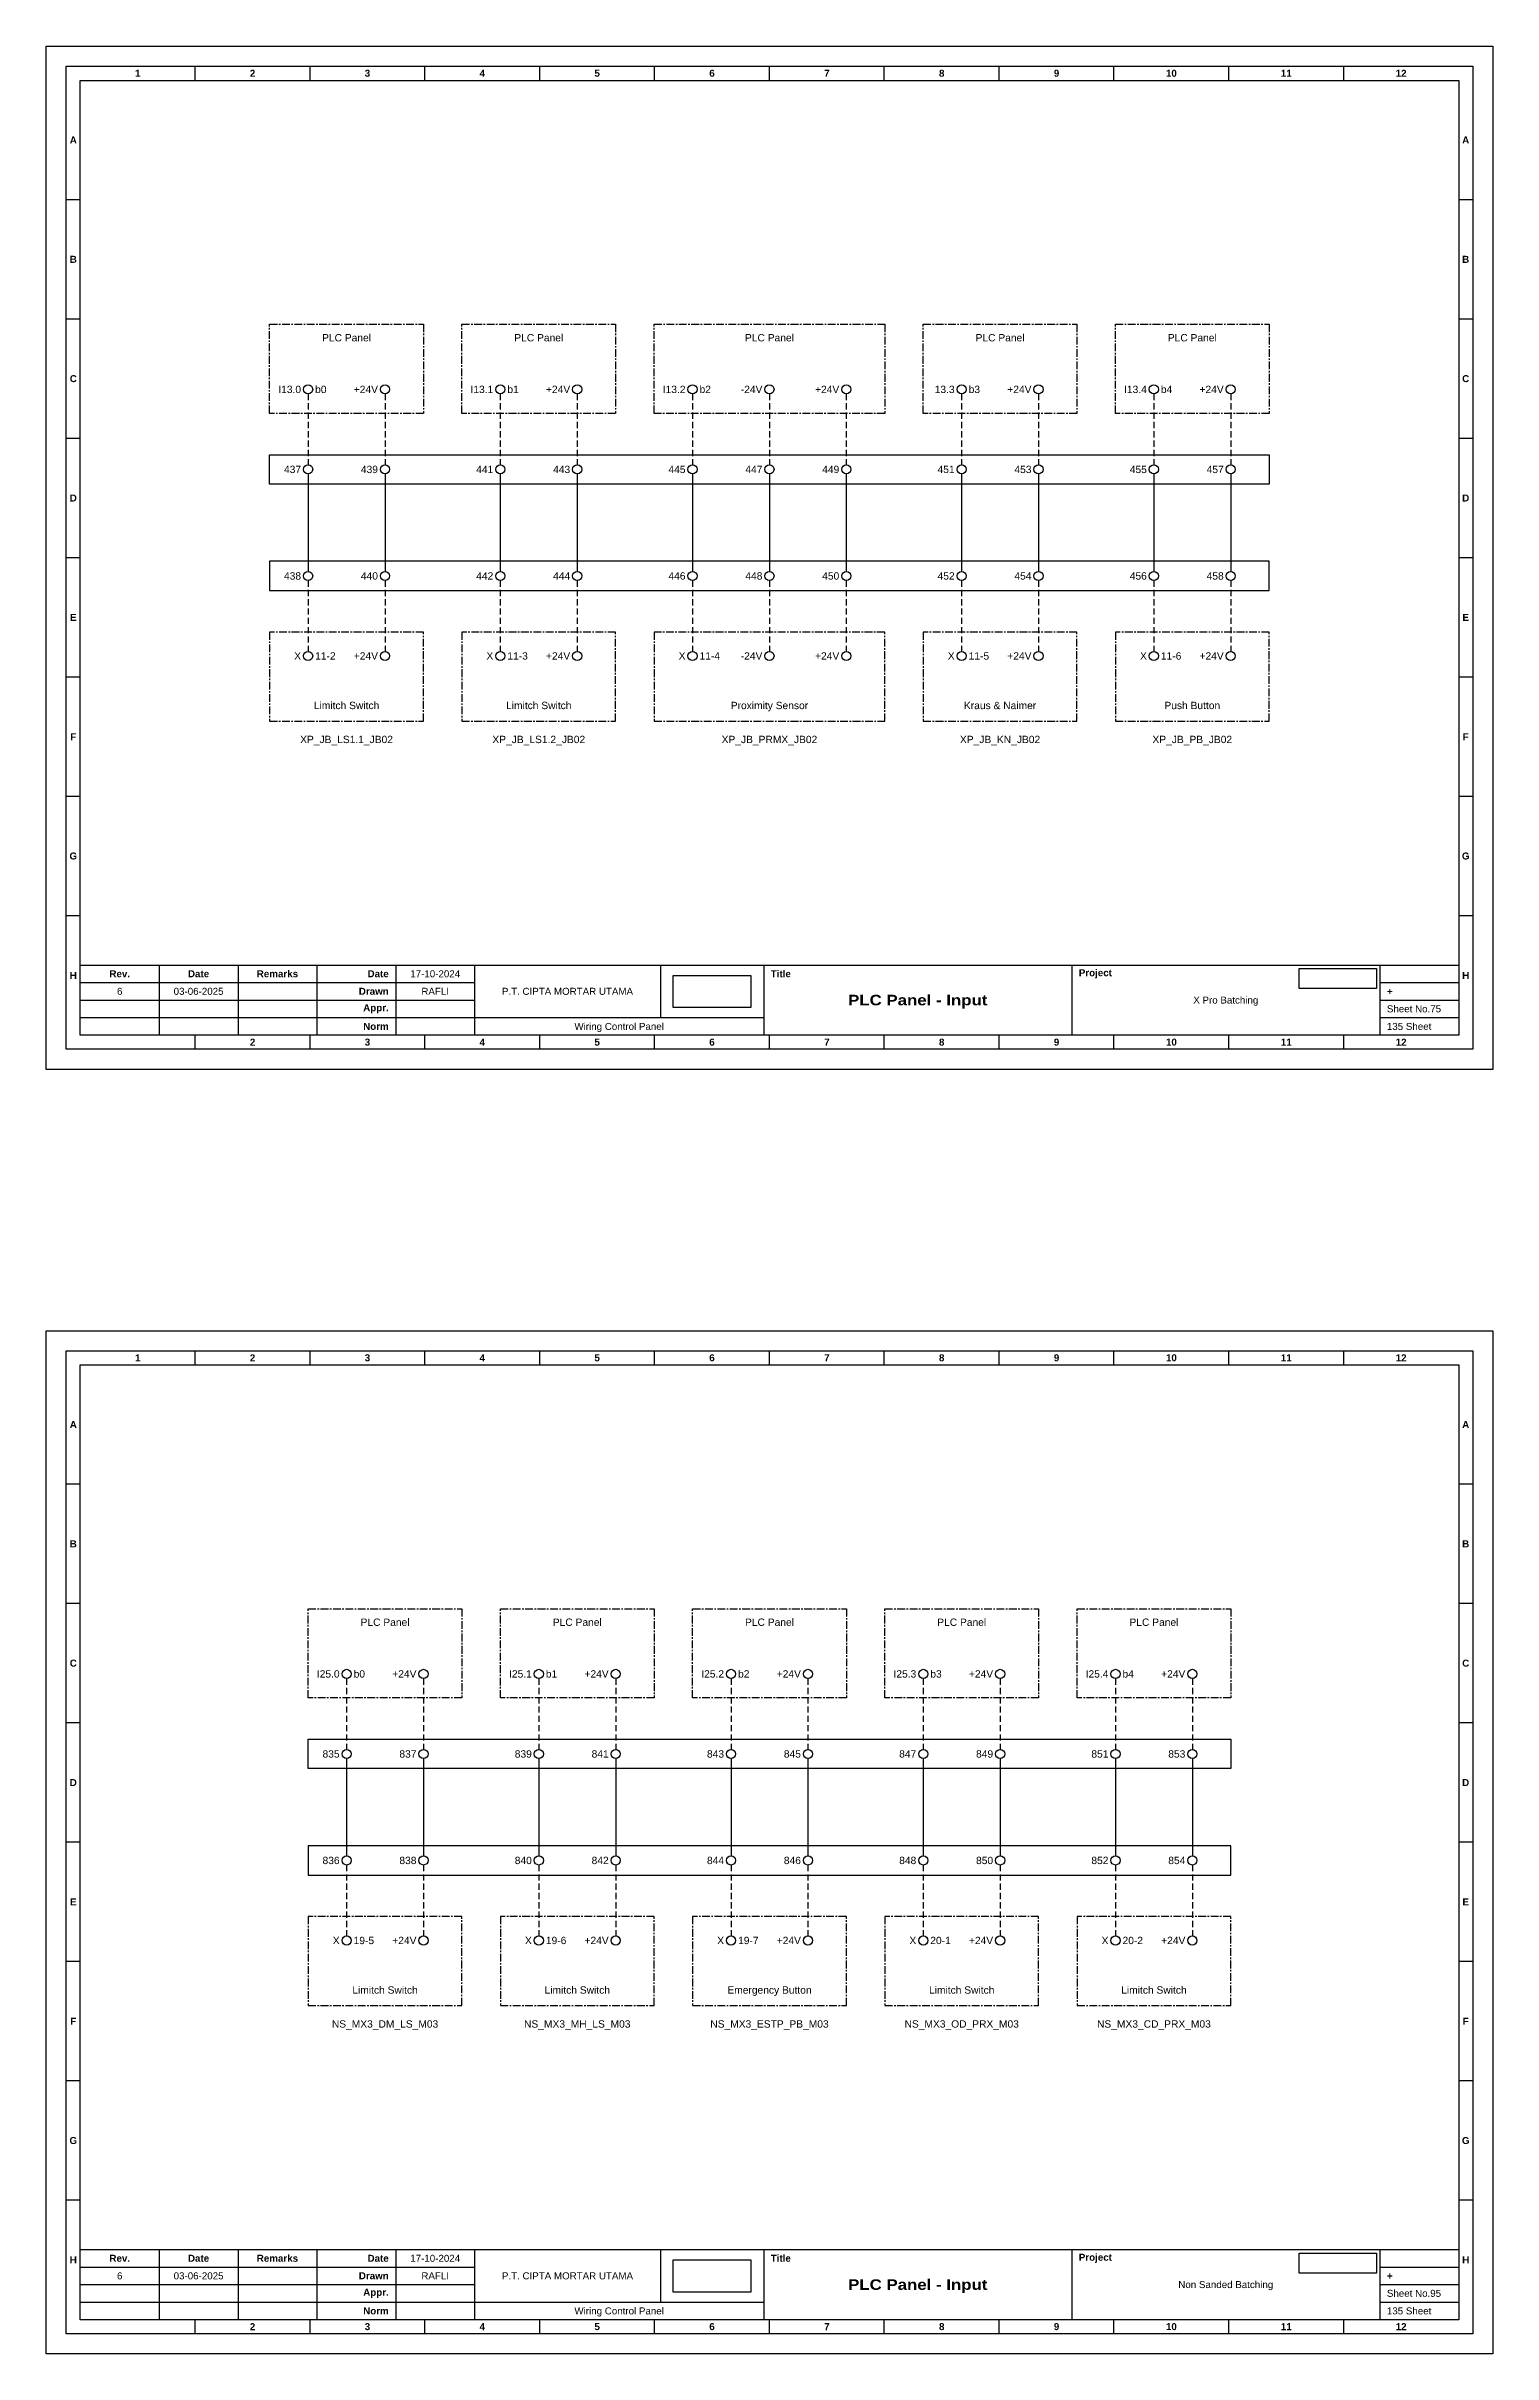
# Model space of a CAD drawing. Header units: millimetres. Extents: x 2277 to 9242, y 1004 to 1739.
# Drawn here: x 5085.2 to 5381.3, y 1003.8 to 1475.9 of the extents above; entities that cross this region are included whole.
import ezdxf
from ezdxf.enums import TextEntityAlignment as Align

# ---------------------------------------------------------------- set-up
doc = ezdxf.new("R2010")
doc.units = ezdxf.units.MM
doc.linetypes.add('CENTER', pattern=[50.8, 31.75, -6.35, 6.35, -6.35])
doc.linetypes.add('HIDDEN', pattern=[9.525, 6.35, -3.175])
doc.styles.add('Bold', font='ariblk.ttf', dxfattribs={"height": 25.4})
doc.styles.get("Standard").update_dxf_attribs({"font": 'arial.ttf'})
picture_1 = doc.add_image_def('image1.png', size_in_pixel=(2048, 847))
picture_2 = doc.add_image_def('image2.png', size_in_pixel=(2092, 542))

# ---------------------------------------------------------------- blocks, each defined once
blk = doc.blocks.new('KOP MU PROJECT')
at = {"color": 6, "ltscale": 50}
for p, q in [((27.74, 184.05), (27.74, 186.66)), ((49.13, 184.05), (49.13, 186.66)), ((70.51, 184.05), (70.51, 186.66)), ((91.89, 184.05), (91.89, 186.66)), ((113.27, 184.05), (113.27, 186.66)), ((134.66, 184.05), (134.66, 186.66)), ((156.04, 184.05), (156.04, 186.66)), ((177.42, 184.05), (177.42, 186.66)), ((198.8, 184.05), (198.8, 186.66)), ((220.19, 184.05), (220.19, 186.66)), ((241.57, 184.05), (241.57, 186.66)), ((6.36, 161.84), (3.75, 161.84)), ((265.59, 161.84), (262.98, 161.84)), ((6.36, 139.63), (3.75, 139.63)), ((265.59, 139.63), (262.98, 139.63)), ((6.36, 117.42), (3.75, 117.42)), ((265.59, 117.42), (262.98, 117.42)), ((6.36, 95.22), (3.75, 95.22)), ((265.59, 95.22), (262.98, 95.22)), ((6.36, 73.01), (3.75, 73.01)), ((265.59, 73.01), (262.98, 73.01)), ((6.36, 50.8), (3.75, 50.8)), ((265.59, 50.8), (262.98, 50.8)), ((6.36, 28.59), (3.75, 28.59)), ((265.59, 28.59), (262.98, 28.59)), ((27.74, 3.75), (27.74, 6.36)), ((49.13, 3.75), (49.13, 6.36)), ((70.51, 3.75), (70.51, 6.36)), ((91.89, 3.75), (91.89, 6.36)), ((113.27, 3.75), (113.27, 6.36)), ((134.66, 3.75), (134.66, 6.36)), ((156.04, 3.75), (156.04, 6.36)), ((177.42, 3.75), (177.42, 6.36)), ((198.8, 3.75), (198.8, 6.36)), ((220.19, 3.75), (220.19, 6.36)), ((241.57, 3.75), (241.57, 6.36))]:
    blk.add_line(p, q, dxfattribs=at)
at = {"ltscale": 50}
for p, q in [((6.36, 19.41), (262.98, 19.41)), ((21.04, 19.41), (21.04, 6.36)), ((35.72, 19.41), (35.72, 6.36)), ((50.41, 19.41), (50.41, 6.36)), ((65.09, 19.41), (65.09, 6.36)), ((79.77, 19.41), (79.77, 6.36)), ((114.35, 19.41), (114.35, 9.62)), ((133.6, 19.41), (133.6, 6.36)), ((190.95, 19.41), (190.95, 6.36)), ((248.3, 19.41), (248.3, 6.36)), ((6.36, 16.15), (79.77, 16.15)), ((6.36, 12.89), (79.77, 12.89)), ((248.3, 16.15), (262.98, 16.15)), ((248.3, 12.89), (262.98, 12.89)), ((6.36, 9.62), (133.6, 9.62)), ((248.3, 9.62), (262.98, 9.62))]:
    blk.add_line(p, q, dxfattribs=at)
at = {"color": 1, "ltscale": 50}
blk.add_lwpolyline([(269.34, 0), (0, 0), (0, 190.41), (269.34, 190.41)], close=True, dxfattribs=at)
at = {"color": 6, "ltscale": 50}
for points in [[(265.59, 3.75), (3.75, 3.75), (3.75, 186.66), (265.59, 186.66)], [(262.98, 6.36), (6.36, 6.36), (6.36, 184.05), (262.98, 184.05)]]:
    blk.add_lwpolyline(points, close=True, dxfattribs=at)
at = {"ltscale": 50, "char_height": 1.305, "attachment_point": 4}
for s, width, heights, insert in [('\\pxqc;{\\fArial|b1|i0|c0|p34;1}', 21.3825, [2.51], (6.36, 185.36)), ('\\pxqc;{\\fArial|b1|i0|c0|p34;2}', 21.3825, [2.51], (27.74, 185.36)), ('\\pxqc;{\\fArial|b1|i0|c0|p34;3}', 21.3825, [2.51], (49.13, 185.36)), ('\\pxqc;{\\fArial|b1|i0|c0|p34;4}', 21.3825, [2.51], (70.51, 185.36)), ('\\pxqc;{\\fArial|b1|i0|c0|p34;5}', 21.3825, [2.51], (91.89, 185.36)), ('\\pxqc;{\\fArial|b1|i0|c0|p34;6}', 21.3825, [2.51], (113.27, 185.36)), ('\\pxqc;{\\fArial|b1|i0|c0|p34;7}', 21.3825, [2.51], (134.66, 185.36)), ('\\pxqc;{\\fArial|b1|i0|c0|p34;8}', 21.3825, [2.51], (156.04, 185.36)), ('\\pxqc;{\\fArial|b1|i0|c0|p34;9}', 21.3825, [2.51], (177.42, 185.36)), ('\\pxqc;{\\fArial|b1|i0|c0|p34;10}', 21.3825, [2.51], (198.8, 185.36)), ('\\pxqc;{\\fArial|b1|i0|c0|p34;11}', 21.3825, [2.51], (220.19, 185.36)), ('\\pxqc;{\\fArial|b1|i0|c0|p34;12}', 21.3825, [2.51], (241.57, 185.36)), ('\\pxqc;{\\fArial|b1|i0|c0|p34;A}', 2.61, [2.51], (3.75, 172.95)), ('\\pxqc;{\\fArial|b1|i0|c0|p34;A}', 2.61, [2.51], (262.98, 172.95)), ('\\pxqc;{\\fArial|b1|i0|c0|p34;B}', 2.61, [2.51], (3.75, 150.74)), ('\\pxqc;{\\fArial|b1|i0|c0|p34;B}', 2.61, [2.51], (262.98, 150.74)), ('\\pxqc;{\\fArial|b1|i0|c0|p34;C}', 2.61, [2.51], (3.75, 128.53)), ('\\pxqc;{\\fArial|b1|i0|c0|p34;C}', 2.61, [2.51], (262.98, 128.53)), ('\\pxqc;{\\fArial|b1|i0|c0|p34;D}', 2.61, [2.51], (3.75, 106.32)), ('\\pxqc;{\\fArial|b1|i0|c0|p34;D}', 2.61, [2.51], (262.98, 106.32)), ('\\pxqc;{\\fArial|b1|i0|c0|p34;E}', 2.61, [2.51], (3.75, 84.11)), ('\\pxqc;{\\fArial|b1|i0|c0|p34;E}', 2.61, [2.51], (262.98, 84.11)), ('\\pxqc;{\\fArial|b1|i0|c0|p34;F}', 2.61, [2.51], (3.75, 61.9)), ('\\pxqc;{\\fArial|b1|i0|c0|p34;F}', 2.61, [2.51], (262.98, 61.9)), ('\\pxqc;{\\fArial|b1|i0|c0|p34;G}', 2.61, [2.51], (3.75, 39.69)), ('\\pxqc;{\\fArial|b1|i0|c0|p34;G}', 2.61, [2.51], (262.98, 39.69)), ('\\pxqc;{\\fArial|b1|i0|c0|p34;H}', 2.61, [2.51], (3.75, 17.47)), ('\\pxqc;{\\fArial|b1|i0|c0|p34;Rev.}', 14.6811, [2.88], (6.36, 17.78)), ('\\pxqc;{\\fArial|b1|i0|c0|p34;Date}', 14.6811, [2.88], (21.04, 17.78)), ('\\pxqc;{\\fArial|b1|i0|c0|p34;Remarks}', 14.6811, [2.88], (35.72, 17.78)), ('\\pxqr;{\\fArial|b1|i0|c0|p34;Date}', 13.3761, [2.88], (50.41, 17.78)), ('\\pxql;{\\fArial|b1|i0|c0|p34;Title}', 50.2419, [2.88], (134.9, 17.78)), ('\\pxql;{\\fArial|b1|i0|c0|p34;Project}', 50.2419, [2.88], (192.25, 17.78)), ('\\pxqc;{\\fArial|b1|i0|c0|p34;H}', 2.61, [2.51], (262.98, 17.47)), ('\\pxqr;{\\fArial|b1|i0|c0|p34;Drawn}', 13.3761, [2.88], (50.41, 14.52)), ('\\pxql;{\\fArial|b1|i0|c0|p34;+}', 14.6811, [2.88], (249.61, 14.52)), ('\\pxqr;{\\fArial|b1|i0|c0|p34;Appr.}', 13.3761, [2.88], (50.41, 11.26)), ('\\pxqr;{\\fArial|b1|i0|c0|p34;Norm}', 13.3761, [2.88], (50.41, 7.99)), ('\\pxqc;{\\fArial|b1|i0|c0|p34;2}', 21.3825, [2.51], (27.74, 5.06)), ('\\pxqc;{\\fArial|b1|i0|c0|p34;3}', 21.3825, [2.51], (49.13, 5.06)), ('\\pxqc;{\\fArial|b1|i0|c0|p34;4}', 21.3825, [2.51], (70.51, 5.06)), ('\\pxqc;{\\fArial|b1|i0|c0|p34;5}', 21.3825, [2.51], (91.89, 5.06)), ('\\pxqc;{\\fArial|b1|i0|c0|p34;6}', 21.3825, [2.51], (113.27, 5.06)), ('\\pxqc;{\\fArial|b1|i0|c0|p34;7}', 21.3825, [2.51], (134.66, 5.06)), ('\\pxqc;{\\fArial|b1|i0|c0|p34;8}', 21.3825, [2.51], (156.04, 5.06)), ('\\pxqc;{\\fArial|b1|i0|c0|p34;9}', 21.3825, [2.51], (177.42, 5.06)), ('\\pxqc;{\\fArial|b1|i0|c0|p34;10}', 21.3825, [2.51], (198.8, 5.06)), ('\\pxqc;{\\fArial|b1|i0|c0|p34;11}', 21.3825, [2.51], (220.19, 5.06)), ('\\pxqc;{\\fArial|b1|i0|c0|p34;12}', 21.3825, [2.51], (241.57, 5.06))]:
    blk.add_mtext_dynamic_manual_height_columns(s, width=width, gutter_width=0.0326, heights=heights, dxfattribs=dict(at, insert=insert))
at = {"ltscale": 50}
for tag, p in [('DATECREATED', (72.43, 17.78)), ('REV', (13.7, 14.52)), ('REVDATE', (28.38, 14.52)), ('REMARKS', (43.06, 14.52)), ('DRAWN', (72.43, 14.52)), ('COMPANY', (97.06, 14.52)), ('PROJECT', (219.62, 12.89)), ('NORM', (72.43, 7.99)), ('APPR', (72.43, 11.26)), ('DRAWINGCATEGORY', (106.68, 7.99)), ('DESCRIPTION', (162.27, 10.03))]:
    blk.add_attdef(tag, text='', height=1.3, dxfattribs=at).set_placement(p, align=Align.MIDDLE_CENTER)
at = {"ltscale": 50, "style": 'Bold'}
blk.add_attdef('TITLE', text='', height=1.96, dxfattribs=at).set_placement((162.27, 12.89), align=Align.MIDDLE_CENTER)
at = {"ltscale": 50}
for tag, p in [('TOTALSHEET', (249.61, 7.99)), ('SHEETNUMBER', (249.61, 11.26))]:
    blk.add_attdef(tag, text='', height=1.3, dxfattribs=at).set_placement(p, align=Align.MIDDLE_LEFT)
image = blk.add_image(picture_1, insert=(116.72, 11.48), size_in_units=(14.5, 6), dxfattribs=at)
image.dxf.flags = 15
image = blk.add_image(picture_2, insert=(233.29, 15.04), size_in_units=(14.36, 3.72), dxfattribs=at)
image.dxf.flags = 15

msp = doc.modelspace()

# ---------------------------------------------------------------- linework, layer by layer
at = {"linetype": 'HIDDEN', "ltscale": 0.2}
for p, q in [((5138.85, 1404.75), (5138.85, 1390.25)), ((5154.59, 1404.75), (5154.59, 1390.25)), ((5178.19, 1404.75), (5178.19, 1390.25)), ((5193.93, 1404.75), (5193.93, 1390.25)), ((5217.53, 1404.75), (5217.53, 1390.25)), ((5233.27, 1404.75), (5233.27, 1390.25)), ((5249, 1404.75), (5249, 1390.25)), ((5272.6, 1404.75), (5272.6, 1390.25)), ((5288.34, 1404.75), (5288.34, 1390.25)), ((5311.94, 1404.75), (5311.94, 1390.25)), ((5327.68, 1404.75), (5327.68, 1390.25)), ((5138.85, 1366.59), (5138.85, 1352.09)), ((5154.59, 1366.59), (5154.59, 1352.09)), ((5178.19, 1366.59), (5178.19, 1352.09)), ((5193.93, 1366.59), (5193.93, 1352.09)), ((5217.53, 1366.59), (5217.53, 1352.09)), ((5233.27, 1366.59), (5233.27, 1352.09)), ((5249, 1366.59), (5249, 1352.09)), ((5272.6, 1366.59), (5272.6, 1352.09)), ((5288.34, 1366.59), (5288.34, 1352.09)), ((5311.94, 1366.59), (5311.94, 1352.09)), ((5327.68, 1366.59), (5327.68, 1352.09)), ((5146.74, 1141.97), (5146.74, 1127.48)), ((5162.47, 1141.97), (5162.47, 1127.48)), ((5186.07, 1141.97), (5186.07, 1127.48)), ((5201.81, 1141.97), (5201.81, 1127.48)), ((5225.41, 1141.97), (5225.41, 1127.48)), ((5241.15, 1141.97), (5241.15, 1127.48)), ((5264.75, 1141.97), (5264.75, 1127.48)), ((5280.49, 1141.97), (5280.49, 1127.48)), ((5304.09, 1141.97), (5304.09, 1127.48)), ((5319.83, 1141.97), (5319.83, 1127.48)), ((5146.74, 1103.81), (5146.74, 1089.32)), ((5162.47, 1103.81), (5162.47, 1089.32)), ((5186.07, 1103.81), (5186.07, 1089.32)), ((5201.81, 1103.81), (5201.81, 1089.32)), ((5225.41, 1103.81), (5225.41, 1089.32)), ((5241.15, 1103.81), (5241.15, 1089.32)), ((5264.75, 1103.81), (5264.75, 1089.32)), ((5280.49, 1103.81), (5280.49, 1089.32)), ((5304.09, 1103.81), (5304.09, 1089.32)), ((5319.83, 1103.81), (5319.83, 1089.32))]:
    msp.add_line(p, q, dxfattribs=at)
at = {"ltscale": 0.2}
for p, q in [((5138.85, 1388.38), (5138.85, 1368.46)), ((5154.59, 1388.38), (5154.59, 1368.46)), ((5178.19, 1388.38), (5178.19, 1368.46)), ((5193.93, 1388.38), (5193.93, 1368.46)), ((5217.53, 1388.38), (5217.53, 1368.46)), ((5233.27, 1388.38), (5233.27, 1368.46)), ((5249, 1388.38), (5249, 1368.46)), ((5272.6, 1388.38), (5272.6, 1368.46)), ((5288.34, 1388.38), (5288.34, 1368.46)), ((5311.94, 1388.38), (5311.94, 1368.46)), ((5327.68, 1388.38), (5327.68, 1368.46)), ((5146.74, 1125.6), (5146.74, 1105.69)), ((5162.47, 1125.6), (5162.47, 1105.69)), ((5186.07, 1125.6), (5186.07, 1105.69)), ((5201.81, 1125.6), (5201.81, 1105.69)), ((5225.41, 1125.6), (5225.41, 1105.69)), ((5241.15, 1125.6), (5241.15, 1105.69)), ((5264.75, 1125.6), (5264.75, 1105.69)), ((5280.49, 1125.6), (5280.49, 1105.69)), ((5304.09, 1125.6), (5304.09, 1105.69)), ((5319.83, 1125.6), (5319.83, 1105.69))]:
    msp.add_line(p, q, dxfattribs=at)
at = {"linetype": 'CENTER', "ltscale": 0.05}
for points in [[(5130.98, 1419.01), (5162.46, 1419.01), (5162.46, 1400.79), (5130.98, 1400.79)], [(5170.32, 1419.01), (5201.79, 1419.01), (5201.79, 1400.79), (5170.32, 1400.79)], [(5209.66, 1419.01), (5256.87, 1419.01), (5256.87, 1400.79), (5209.66, 1400.79)], [(5264.74, 1419.01), (5296.21, 1419.01), (5296.21, 1400.79), (5264.74, 1400.79)], [(5304.08, 1419.01), (5335.55, 1419.01), (5335.55, 1400.79), (5304.08, 1400.79)], [(5130.98, 1337.83), (5162.46, 1337.83), (5162.46, 1356.05), (5130.98, 1356.05)], [(5170.32, 1337.83), (5201.79, 1337.83), (5201.79, 1356.05), (5170.32, 1356.05)], [(5209.66, 1337.83), (5256.87, 1337.83), (5256.87, 1356.05), (5209.66, 1356.05)], [(5264.74, 1337.83), (5296.21, 1337.83), (5296.21, 1356.05), (5264.74, 1356.05)], [(5304.08, 1337.83), (5335.55, 1337.83), (5335.55, 1356.05), (5304.08, 1356.05)], [(5138.87, 1156.24), (5170.34, 1156.24), (5170.34, 1138.01), (5138.87, 1138.01)], [(5178.21, 1156.24), (5209.68, 1156.24), (5209.68, 1138.01), (5178.21, 1138.01)], [(5217.55, 1156.24), (5249.02, 1156.24), (5249.02, 1138.01), (5217.55, 1138.01)], [(5256.89, 1156.24), (5288.36, 1156.24), (5288.36, 1138.01), (5256.89, 1138.01)], [(5296.22, 1156.24), (5327.7, 1156.24), (5327.7, 1138.01), (5296.22, 1138.01)], [(5138.87, 1075.05), (5170.34, 1075.05), (5170.34, 1093.28), (5138.87, 1093.28)], [(5178.21, 1075.05), (5209.68, 1075.05), (5209.68, 1093.28), (5178.21, 1093.28)], [(5217.55, 1075.05), (5249.02, 1075.05), (5249.02, 1093.28), (5217.55, 1093.28)], [(5256.89, 1075.05), (5288.36, 1075.05), (5288.36, 1093.28), (5256.89, 1093.28)], [(5296.22, 1075.05), (5327.7, 1075.05), (5327.7, 1093.28), (5296.22, 1093.28)]]:
    msp.add_lwpolyline(points, close=True, dxfattribs=at)
at = {"ltscale": 0.05}
for points in [[(5130.98, 1392.32), (5335.55, 1392.32), (5335.55, 1386.31), (5130.98, 1386.31)], [(5130.98, 1364.52), (5335.55, 1364.52), (5335.55, 1370.53), (5130.98, 1370.53)], [(5138.87, 1129.55), (5327.7, 1129.55), (5327.7, 1123.54), (5138.87, 1123.54)], [(5138.87, 1101.74), (5327.7, 1101.74), (5327.7, 1107.76), (5138.87, 1107.76)]]:
    msp.add_lwpolyline(points, close=True, dxfattribs=at)
for centre in [(5138.85, 1405.69), (5154.59, 1405.69), (5178.19, 1405.69), (5193.93, 1405.69), (5217.53, 1405.69), (5233.27, 1405.69), (5249, 1405.69), (5272.6, 1405.69), (5288.34, 1405.69), (5311.94, 1405.69), (5327.68, 1405.69), (5138.85, 1389.32), (5154.59, 1389.32), (5178.19, 1389.32), (5193.93, 1389.32), (5217.53, 1389.32), (5233.27, 1389.32), (5249, 1389.32), (5272.6, 1389.32), (5288.34, 1389.32), (5311.94, 1389.32), (5327.68, 1389.32), (5138.85, 1367.53), (5154.59, 1367.53), (5178.19, 1367.53), (5193.93, 1367.53), (5217.53, 1367.53), (5233.27, 1367.53), (5249, 1367.53), (5272.6, 1367.53), (5288.34, 1367.53), (5311.94, 1367.53), (5327.68, 1367.53), (5138.85, 1351.16), (5154.59, 1351.16), (5178.19, 1351.16), (5193.93, 1351.16), (5217.53, 1351.16), (5233.27, 1351.16), (5249, 1351.16), (5272.6, 1351.16), (5288.34, 1351.16), (5311.94, 1351.16), (5327.68, 1351.16), (5146.74, 1142.91), (5162.47, 1142.91), (5186.07, 1142.91), (5201.81, 1142.91), (5225.41, 1142.91), (5241.15, 1142.91), (5264.75, 1142.91), (5280.49, 1142.91), (5304.09, 1142.91), (5319.83, 1142.91), (5146.74, 1126.54), (5162.47, 1126.54), (5186.07, 1126.54), (5201.81, 1126.54), (5225.41, 1126.54), (5241.15, 1126.54), (5264.75, 1126.54), (5280.49, 1126.54), (5304.09, 1126.54), (5319.83, 1126.54), (5146.74, 1104.75), (5162.47, 1104.75), (5186.07, 1104.75), (5201.81, 1104.75), (5225.41, 1104.75), (5241.15, 1104.75), (5264.75, 1104.75), (5280.49, 1104.75), (5304.09, 1104.75), (5319.83, 1104.75), (5146.74, 1088.38), (5162.47, 1088.38), (5186.07, 1088.38), (5201.81, 1088.38), (5225.41, 1088.38), (5241.15, 1088.38), (5264.75, 1088.38), (5280.49, 1088.38), (5304.09, 1088.38), (5319.83, 1088.38)]:
    msp.add_circle(centre, 0.938)

# ---------------------------------------------------------------- block references
at = {"xscale": 1.099296583304004, "yscale": 1.099296583304004, "zscale": 1.099296583304004}
for p, values in [((5085.24, 1266.59), {'TITLE': 'PLC Panel - Input', 'PROJECT': 'X Pro Batching', 'COMPANY': 'P.T. CIPTA MORTAR UTAMA', 'DRAWINGCATEGORY': 'Wiring Control Panel', 'DRAWN': 'RAFLI', 'DATECREATED': '17-10-2024', 'REVDATE': '03-06-2025', 'REV': '6', 'SHEETNUMBER': 'Sheet No.75', 'TOTALSHEET': '135 Sheet'}), ((5085.24, 1003.81), {'TITLE': 'PLC Panel - Input', 'PROJECT': 'Non Sanded Batching', 'COMPANY': 'P.T. CIPTA MORTAR UTAMA', 'DRAWINGCATEGORY': 'Wiring Control Panel', 'DRAWN': 'RAFLI', 'DATECREATED': '17-10-2024', 'REVDATE': '03-06-2025', 'REV': '6', 'SHEETNUMBER': 'Sheet No.95', 'TOTALSHEET': '135 Sheet'})]:
    msp.add_blockref('KOP MU PROJECT', p, dxfattribs=at).add_auto_attribs(values)

# ---------------------------------------------------------------- texts
for s, p in [('PLC Panel', (5146.72, 1417.01)), ('PLC Panel', (5186.06, 1417.01)), ('PLC Panel', (5233.27, 1417.01)), ('PLC Panel', (5280.47, 1417.01)), ('PLC Panel', (5319.81, 1417.01)), ('XP_JB_LS1.1_JB02', (5146.72, 1334.83)), ('XP_JB_LS1.2_JB02', (5186.06, 1334.83)), ('XP_JB_PRMX_JB02', (5233.27, 1334.83)), ('XP_JB_KN_JB02', (5280.47, 1334.83)), ('XP_JB_PB_JB02', (5319.81, 1334.83)), ('PLC Panel', (5154.6, 1154.24)), ('PLC Panel', (5193.94, 1154.24)), ('PLC Panel', (5233.28, 1154.24)), ('PLC Panel', (5272.62, 1154.24)), ('PLC Panel', (5311.96, 1154.24)), ('NS_MX3_DM_LS_M03', (5154.6, 1072.05)), ('NS_MX3_MH_LS_M03', (5193.94, 1072.05)), ('NS_MX3_ESTP_PB_M03', (5233.28, 1072.05)), ('NS_MX3_OD_PRX_M03', (5272.62, 1072.05)), ('NS_MX3_CD_PRX_M03', (5311.96, 1072.05))]:
    msp.add_text(s, height=1.5).set_placement(p, align=Align.TOP_CENTER)
for s, p in [('I13.0', (5137.41, 1405.69)), ('+24V', (5153.15, 1405.69)), ('I13.1', (5176.75, 1405.69)), ('+24V', (5192.49, 1405.69)), ('I13.2', (5216.09, 1405.69)), ('-24V', (5231.83, 1405.69)), ('+24V', (5247.56, 1405.69)), ('13.3', (5271.17, 1405.69)), ('+24V', (5286.9, 1405.69)), ('I13.4', (5310.51, 1405.69)), ('+24V', (5326.24, 1405.69)), ('437', (5137.41, 1389.32)), ('439', (5153.15, 1389.32)), ('441', (5176.75, 1389.32)), ('443', (5192.49, 1389.32)), ('445', (5216.09, 1389.32)), ('447', (5231.83, 1389.32)), ('449', (5247.56, 1389.32)), ('451', (5271.17, 1389.32)), ('453', (5286.9, 1389.32)), ('455', (5310.51, 1389.32)), ('457', (5326.24, 1389.32)), ('438', (5137.41, 1367.53)), ('440', (5153.15, 1367.53)), ('442', (5176.75, 1367.53)), ('444', (5192.49, 1367.53)), ('446', (5216.09, 1367.53)), ('448', (5231.83, 1367.53)), ('450', (5247.56, 1367.53)), ('452', (5271.17, 1367.53)), ('454', (5286.9, 1367.53)), ('456', (5310.51, 1367.53)), ('458', (5326.24, 1367.53)), ('X', (5137.41, 1351.16)), ('+24V', (5153.15, 1351.16)), ('X', (5176.75, 1351.16)), ('+24V', (5192.49, 1351.16)), ('X', (5216.09, 1351.16)), ('-24V', (5231.83, 1351.16)), ('+24V', (5247.56, 1351.16)), ('X', (5271.17, 1351.16)), ('+24V', (5286.9, 1351.16)), ('X', (5310.51, 1351.16)), ('+24V', (5326.24, 1351.16)), ('I25.0', (5145.3, 1142.91)), ('+24V', (5161.03, 1142.91)), ('I25.1', (5184.64, 1142.91)), ('+24V', (5200.37, 1142.91)), ('I25.2', (5223.98, 1142.91)), ('+24V', (5239.71, 1142.91)), ('I25.3', (5263.32, 1142.91)), ('+24V', (5279.05, 1142.91)), ('I25.4', (5302.65, 1142.91)), ('+24V', (5318.39, 1142.91)), ('835', (5145.3, 1126.54)), ('837', (5161.03, 1126.54)), ('839', (5184.64, 1126.54)), ('841', (5200.37, 1126.54)), ('843', (5223.98, 1126.54)), ('845', (5239.71, 1126.54)), ('847', (5263.32, 1126.54)), ('849', (5279.05, 1126.54)), ('851', (5302.65, 1126.54)), ('853', (5318.39, 1126.54)), ('836', (5145.3, 1104.75)), ('838', (5161.03, 1104.75)), ('840', (5184.64, 1104.75)), ('842', (5200.37, 1104.75)), ('844', (5223.98, 1104.75)), ('846', (5239.71, 1104.75)), ('848', (5263.32, 1104.75)), ('850', (5279.05, 1104.75)), ('852', (5302.65, 1104.75)), ('854', (5318.39, 1104.75)), ('X', (5145.3, 1088.38)), ('+24V', (5161.03, 1088.38)), ('X', (5184.64, 1088.38)), ('+24V', (5200.37, 1088.38)), ('X', (5223.98, 1088.38)), ('+24V', (5239.71, 1088.38)), ('X', (5263.32, 1088.38)), ('+24V', (5279.05, 1088.38)), ('X', (5302.65, 1088.38)), ('+24V', (5318.39, 1088.38))]:
    msp.add_text(s, height=1.5).set_placement(p, align=Align.MIDDLE_RIGHT)
for s, p in [('b0', (5140.29, 1405.69)), ('b1', (5179.63, 1405.69)), ('b2', (5218.97, 1405.69)), ('b3', (5274.04, 1405.69)), ('b4', (5313.38, 1405.69)), ('11-2', (5140.29, 1351.16)), ('11-3', (5179.63, 1351.16)), ('11-4', (5218.97, 1351.16)), ('11-5', (5274.04, 1351.16)), ('11-6', (5313.38, 1351.16)), ('b0', (5148.17, 1142.91)), ('b1', (5187.51, 1142.91)), ('b2', (5226.85, 1142.91)), ('b3', (5266.19, 1142.91)), ('b4', (5305.53, 1142.91)), ('19-5', (5148.17, 1088.38)), ('19-6', (5187.51, 1088.38)), ('19-7', (5226.85, 1088.38)), ('20-1', (5266.19, 1088.38)), ('20-2', (5305.53, 1088.38))]:
    msp.add_text(s, height=1.5).set_placement(p, align=Align.MIDDLE_LEFT)
for s, p in [('Limitch Switch', (5146.72, 1339.83)), ('Limitch Switch', (5186.06, 1339.83)), ('Proximity Sensor', (5233.27, 1339.83)), ('Kraus & Naimer', (5280.47, 1339.83)), ('Push Button', (5319.81, 1339.83)), ('Limitch Switch', (5154.6, 1077.05)), ('Limitch Switch', (5193.94, 1077.05)), ('Emergency Button', (5233.28, 1077.05)), ('Limitch Switch', (5272.62, 1077.05)), ('Limitch Switch', (5311.96, 1077.05))]:
    msp.add_text(s, height=1.5).set_placement(p, align=Align.BOTTOM_CENTER)

doc.saveas('drawing.dxf')
